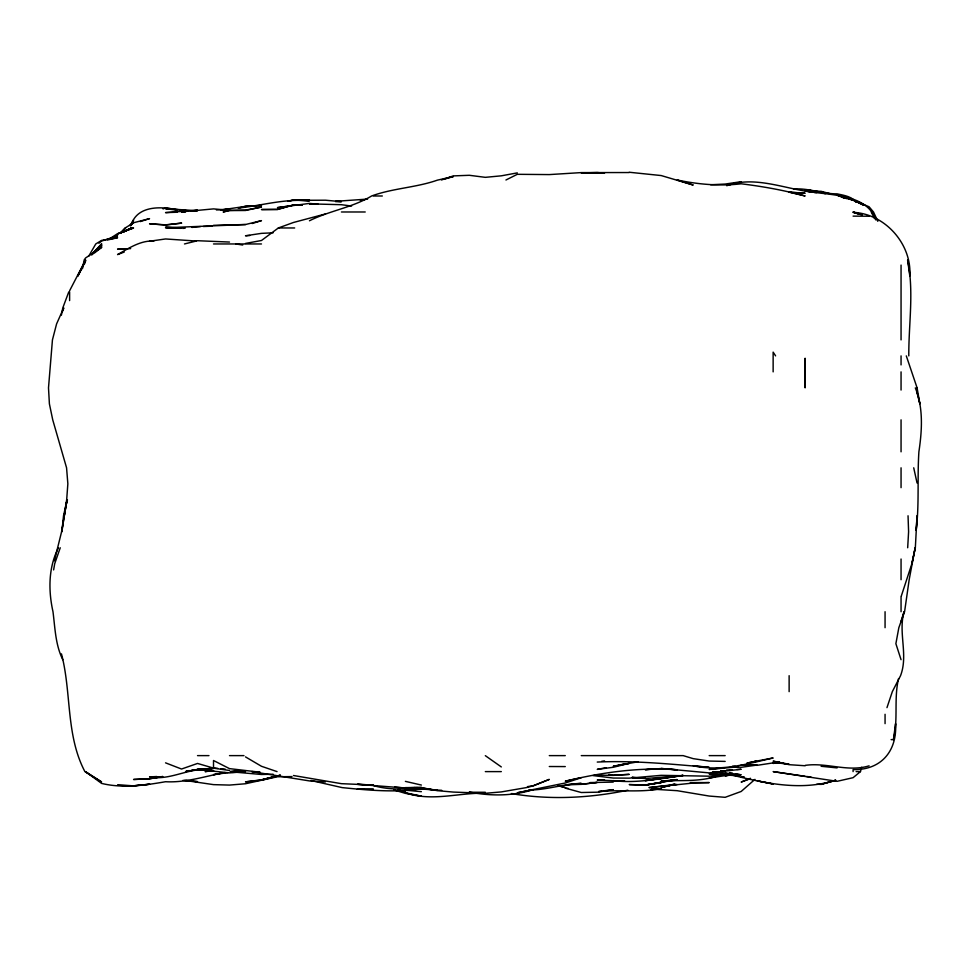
<?xml version="1.0" encoding="UTF-8"?>
<svg xmlns="http://www.w3.org/2000/svg" width="970" height="970" viewBox="0 0 970 970"><rect width="100%" height="100%" fill="white"/><g stroke="black" fill="none" stroke-linecap="round" stroke-linejoin="round"><path stroke-width="1.45" d="M908.793 355.881C908.611 323.907 914.14 291.63 907.605 259.948L909.811 275.941C912.018 244.137 885.016 213.655 853.091 212.357L861.809 214.843M907.678 547.759L908.599 531.766L908.041 515.773M67.039 502.69L67.415 499.792M891.127 739.625L893.431 739.625L895.577 723.644C897.214 750.974 881.281 770.241 853.091 769.61L853.091 771.611M63.001 310.824L63.729 307.914L56.587 323.907L52.441 339.9L48.5 387.867L49.397 403.847L52.732 419.84L66.566 467.807L67.852 483.8L66.675 499.792L61.886 531.766L63.523 515.773L67.088 499.792L61.583 531.766L54.393 560.842M893.431 739.625C898.365 719.558 893.734 698.643 898.559 678.576M53.617 569.923L54.696 563.752L60.249 547.759M64.25 515.773L67.088 499.792M61.389 315.177L62.783 307.914L68.773 291.921L69.61 291.921L69.61 300.615M82.474 268.666L84.184 259.948L85.59 257.959L101.583 247.423L101.583 243.955L91.519 254.613M901.409 595.725L911.861 563.752L915.171 547.759L909.169 579.733L904.586 611.718L898.838 627.699L895.88 643.692L901.057 659.685M911.861 563.752L915.34 547.759L917.05 515.773L916.165 530.311C919.39 504.206 917.183 477.943 918.893 451.826C922.034 430.619 923.525 408.152 915.316 387.867M805.124 776.303L773.138 771.611L837.098 781.323L853.091 777.685L860.451 771.611L861.675 767.246M84.354 264.313L85.59 259.948L69.61 290.757M901.057 621.152L904.052 611.718C898.038 632.852 908.478 654.883 900.548 675.678L892.327 691.659L886.968 707.651M58.455 547.759C48.306 567.45 48.282 590.5 52.986 611.718C55.084 627.917 55.363 644.674 62.759 659.685M130.999 225.513C136.625 205.519 160.717 206.076 177.171 210.029M131.762 224.046L133.569 220.117L130.065 225.719M88.682 256.262L95.763 243.955L101.583 240.402L117.576 237.723L107.403 240.014M130.635 225.658L133.569 222.203L130.32 225.088M91.932 254.613L101.583 243.955M120.559 233.261L125.542 227.962L120.559 233.139M120.438 232.909L125.215 227.962L133.569 222.748L149.55 218.626L140.226 221.596M91.871 254.77L101.583 245.458L91.992 254.152M754.951 779.371L741.165 791.471L725.172 797.316L709.179 796.055L677.205 790.695L651.04 789.059M98.916 243.24L101.583 241.081L117.576 235.746L114.909 237.116M94.733 252.794L101.583 247.423M325.435 213.958L293.461 222.482L278.366 227.962L261.476 240.499L245.495 243.434M108.967 239.202L117.576 233.649L133.569 227.962L117.576 233.964L131.629 227.962L122.681 232.4L131.399 227.962L127.628 230.217M505.94 179.996L517.313 174.309L549.287 174.588L581.272 172.599L629.239 172.539M163.057 208.938L165.543 207.919L187.016 210.89M750.489 778.304L741.165 782.05L750.489 778.619M309.454 220.784C329.521 210.684 352.353 207.616 371.595 195.988C392.826 188.204 415.997 187.659 437.361 180.153L453.354 176.552L445.4 178.844M124.233 252.054L117.576 254.589C128.731 248.32 140.504 240.269 153.915 241.045M441.423 179.996L453.354 175.897L469.347 175.291L485.327 177.34L501.32 175.825L517.313 172.89M252.151 223.524L261.476 220.626L245.495 224.531L165.543 227.756L181.535 227.962L165.543 227.198L180.481 228.35M816.752 784.257L821.105 784.39L835.643 780.171C799.438 791.969 760.904 782.353 725.172 773.32L735.345 775.018M261.476 780.122L280.378 775.176L261.476 779.844L245.495 781.856L261.476 780.122L280.378 775.406M238.22 208.223L245.495 206.222L261.476 205.507L245.495 206.38L220.784 209.981M821.105 784.39L835.643 780.389M239.675 207.919C262.797 205.325 285.968 198.365 309.454 200.887L293.461 200.002L289.096 201.142M674.295 784.184L661.213 787.604L675.75 784.148M261.476 779.844L277.469 775.733M287.641 201.36L293.461 199.881L309.454 199.965M184.47 243.955L197.528 240.718L229.502 242.051M805.124 765.754L789.131 764.675L773.138 761.159L789.131 764.263L773.138 762.384L778.958 762.008L757.158 765.318L741.165 764.881L757.158 765.051L741.165 767.306L732.447 766.676M778.958 762.02L773.138 763.414L778.958 762.65M671.398 780.365L645.232 785.203L629.239 784.572L645.232 784.997L677.205 779.577L674.295 779.928M225.137 772.532C205.361 776.121 185.864 782.875 165.543 781.723C144.506 785.348 122.644 788.549 101.583 783.408L85.59 771.696L101.583 781.929L84.899 771.611C65.681 735.151 71.659 692.689 61.462 653.865M627.784 790.211C589.627 798.14 550.014 800.141 511.493 793.605L515.858 793.884M619.066 765.124L624.874 763.911M637.957 761.789L613.246 766.264L629.239 763.341L613.246 767.282L597.253 769.368L605.983 767.719M757.158 760.977L746.973 763.063L757.158 761.207L754.248 761.389M223.682 772.714L213.509 774.642L228.047 772.617M758.613 760.71L773.138 757.97C746.912 763.948 720.249 771.902 693.198 765.718L709.179 767.355C671.992 764.263 634.671 760.347 597.253 762.056M306.544 200.281L325.435 200.208L341.428 201.675L335.608 201.627M162.633 776.534L149.55 778.837L133.569 779.48L149.55 778.752L162.633 776.521M869.084 765.839C847.962 772.423 826.61 762.19 805.124 765.391M690.288 782.56L709.179 782.596L693.198 783.045L648.954 787.604L668.488 785.288M671.398 784.791L674.295 784.306M527.486 786.646L533.306 785.688L549.287 779.395L533.306 785.858L526.346 787.604L501.32 791.92L485.327 793.302L453.354 792.078L437.361 790.659L421.38 787.785L405.387 788.404L421.38 787.713L405.387 787.604M601.618 761.353L604.528 760.892M732.447 774.642L725.172 775.818L733.89 774.557M732.447 774.509L709.179 778.025L722.504 773.89C703.068 782.717 681.825 779.856 661.213 780.959L677.205 780.11L661.213 781.517L671.398 780.28M186.531 771.017L189.283 770.616M192.024 770.216L213.509 768.179L229.502 770.471M292.006 205.616L277.469 207.629L309.454 203.409L318.172 204.233M212.103 770.701L205.082 771.611L213.509 770.604L197.528 769.416L185.537 771.611L197.528 769.501L213.509 768.179L213.509 760.504L229.502 768.628L260.106 772.217L251.909 771.611M723.717 774.303L709.179 776.182L661.213 775.333L629.239 778.146L613.246 778.049L592.9 775.563M191.854 227.429L200.426 226.604M722.262 767.767L709.179 769.452L738.255 766.821M421.38 788.84C395.142 792.732 368.406 790.259 342.155 787.604L310.897 780.498M598.708 791.484L601.618 791.12M604.528 790.744L613.246 789.653L597.253 792.199L581.272 792.514L565.28 788.113L568.19 788.404M661.213 786.488L677.205 784.512M528.941 790.065C546.534 790.029 563.618 783.893 581.272 783.384L565.28 784.9L581.272 784.342L597.253 782.414L613.246 782.099M238.535 770.604L230.193 771.611L245.495 770.944M581.272 784.342L597.253 782.426L589.99 782.584M182.433 211.981L185.185 211.666M190.666 211.036L213.509 208.889L229.502 210.296L225.137 210.248M185.888 211.508L181.535 211.981L185.888 211.642M190.253 211.036L197.528 210.248L165.543 212.612L177.171 212.236M220.784 210.078L229.502 209.132L216.419 209.969M655.405 768.725L645.232 769.743L661.213 768.531L677.205 769.792C639.509 766.979 601.897 772.387 565.28 781.189L581.272 777.734L565.28 782.996L517.313 792.793L533.306 789.628C512.439 796.224 490.674 796.176 469.347 792.066M651.04 789.519L661.213 788.537C640.636 792.89 619.539 789.41 598.708 791.605M182.748 228.423L185.173 228.192M421.38 787.713C405.424 789.386 388.97 790.186 373.401 785.554M720.831 771.126L725.172 770.774L720.819 770.786M194.618 210.963L197.528 210.732L165.543 208.708L175.715 209.993M367.594 199.08L335.608 201.323M651.04 789.665L661.213 788.925L658.315 788.865M744.075 777.079L741.165 777.273L744.075 777.14M417.015 789.131L405.387 789.919L421.38 789.046L434.463 789.883M249.848 235.528L245.495 235.771L261.476 233.358L273.103 232.812M156.825 776.521L149.55 776.934C171.641 781.286 191.478 765.281 213.509 770.556M245.495 224.531L213.509 225.331M726.627 770.022L732.447 769.719M736.8 769.489L741.165 769.259L709.179 772.896L661.213 768.434M710.634 184.749L725.172 184.058L741.165 181.681L726.627 185.622C756.285 175.049 786.84 190.047 816.752 192.618M130.659 248.611L117.576 249.108L126.294 249.035M594.355 775.127L613.246 775.382L629.239 774.363L613.246 775.212L608.893 774.472M203.336 226.495L212.054 226.192M604.528 779.844L597.253 780.074L624.874 781.177L613.246 780.656C636.635 783.481 659.939 778.668 683.025 775.515L645.232 778.546L632.149 777.467M232.412 772.338L239.675 772.144M421.38 787.264L405.387 787.798L417.658 787.604M273.103 774.23L261.476 774.484L232.412 771.914M292.006 776.594L277.469 776.764L245.495 783.748L229.502 785.082L213.509 784.633L184.445 780.353M232.412 771.708L245.495 771.611L229.502 772.908L197.528 769.416L209.156 770.277M483.884 793.193C457.682 792.89 431.141 801.851 405.387 792.745L421.38 796.176L405.387 793.351L393.759 789.919M373.401 195.988L382.325 195.988M341.428 211.981L365.229 211.981M278.366 227.962L294.674 227.962M213.509 243.955L261.476 243.955M197.528 755.618L208.962 755.618M229.502 755.618L243.955 755.618M549.287 755.618L565.28 755.618M581.272 755.618L683.135 755.618L693.198 758.637L709.179 761.05L725.172 761.401M709.179 755.618L725.172 755.618M485.327 771.611L501.32 771.611M856.134 771.611L860.451 771.611M469.347 792.247L485.327 792.272M793.496 189.041C808.301 187.804 822.305 193.988 837.098 193.854C843.379 195.261 850.714 196.122 855.152 201.311M549.287 766.518L565.28 766.579M853.091 216.128L869.084 216.237M723.717 774.096L709.179 773.927L739.71 775.879M152.46 241.287L149.55 241.239L165.543 238.959L196.073 241.033M812.387 191.151L821.105 191.32L829.835 193.612M732.447 766.324L735.345 766.397M232.836 771.647L239.869 771.841M511.493 793.702L517.313 793.981M437.361 790.077L441.726 790.332M789.131 192.206L805.124 193.224L789.131 192.181L805.124 195.988C784.172 190.278 762.711 186.434 741.165 183.791C719.885 186.337 698.121 184.397 677.205 179.996L693.198 185.04L661.213 175.558L629.239 172.248M325.435 781.941L309.454 780.923L251.812 771.611M315.262 204.233L309.454 203.845L341.428 204.706L351.601 206.064M601.618 173.145L581.272 172.987L597.253 172.502L604.528 173.206M414.069 787.604L437.361 790.356L421.38 787.785M182.99 780.377L197.528 781.638L185.888 780.304M405.387 790.162L421.38 791.665M712.829 771.611L741.165 774.836L735.345 773.684M213.509 767.961L217.874 768.385M220.784 768.677L225.137 769.101M821.105 766.276L837.098 767.9M806.579 776.485L810.932 776.994M188.798 210.89L181.535 210.017L185.476 210.854M394.681 787.082L405.387 788.016L357.421 784.306L373.401 785.057L341.428 783.675L293.461 775.503M235.807 243.955L242.73 245.022M815.297 192.46L805.124 190.86C827.992 195.625 866.634 192.836 875.849 219.972M729.537 772.532L732.447 773.102M825.47 193.539L822.56 192.933L825.143 193.539M405.387 781.371L421.38 785.057M398.112 790.138L405.387 791.835L398.112 789.98M841.463 197.068L853.091 199.929L869.084 206.792L873.485 211.981L877.814 221.305M558.017 785.736L565.28 787.604L558.017 785.542M841.463 197.104L845.828 198.232M848.726 198.971L853.091 200.099L837.098 195.164L846.543 198.632M213.509 768.094L197.528 763.451L181.535 769.028L165.543 762.844M862.415 214.855L853.091 211.981L858.426 213.982M277.056 771.611L261.476 766.288L245.495 756.891M854.424 200.644L863.749 205.252L853.091 199.929M854.315 200.875L856.777 202.306L854.315 200.899M485.327 755.666L501.32 766.943M775.6 355.881L773.138 352.134L773.138 371.874M871.254 211.981L874.564 218.638M906.295 355.881L917.05 387.733M917.05 392.729L919.863 403.847L917.087 387.867M913.716 467.807L917.05 482.987M901.057 265.077L901.057 339.9M901.057 355.881L901.057 364.914M901.057 371.874L901.057 390.049M901.057 419.84L901.057 451.826M901.057 467.807L901.057 487.667M901.057 559.011L901.057 579.733M901.057 596.429L901.057 611.718M885.064 611.718L885.064 627.699M885.064 714.284L885.064 723.644M789.131 675.678L789.131 691.659M805.258 371.874L805.124 387.867L805.124 358.233L805.258 371.874M85.59 260.809L77.939 275.941L85.59 260.809M293.461 204.949L277.469 209.532L261.476 209.544L277.469 209.35L293.461 204.949M229.502 210.357L223.136 211.981L229.502 210.575L245.495 210.49L261.476 207.046L245.495 210.09L229.502 210.357M683.025 775.454L645.232 780.632L683.025 775.357M661.213 782.608L645.232 785.033L661.213 782.657M364.684 199.735L360.319 200.305L364.684 199.759M181.535 223.124L165.543 225.016L149.55 223.803L165.543 224.846L181.535 223.124M149.55 784.233L133.569 785.809L117.576 785.191L133.569 785.809L149.55 784.233M373.401 789.289L357.421 789.24L373.401 789.289M302.179 205.046L293.461 204.997L302.179 205.106M645.232 778.267L632.149 777.431L645.232 778.267M821.105 192.278L808.034 190.071L821.105 192.375M773.138 783.966L757.158 780.826L773.138 784.075"/></g></svg>
